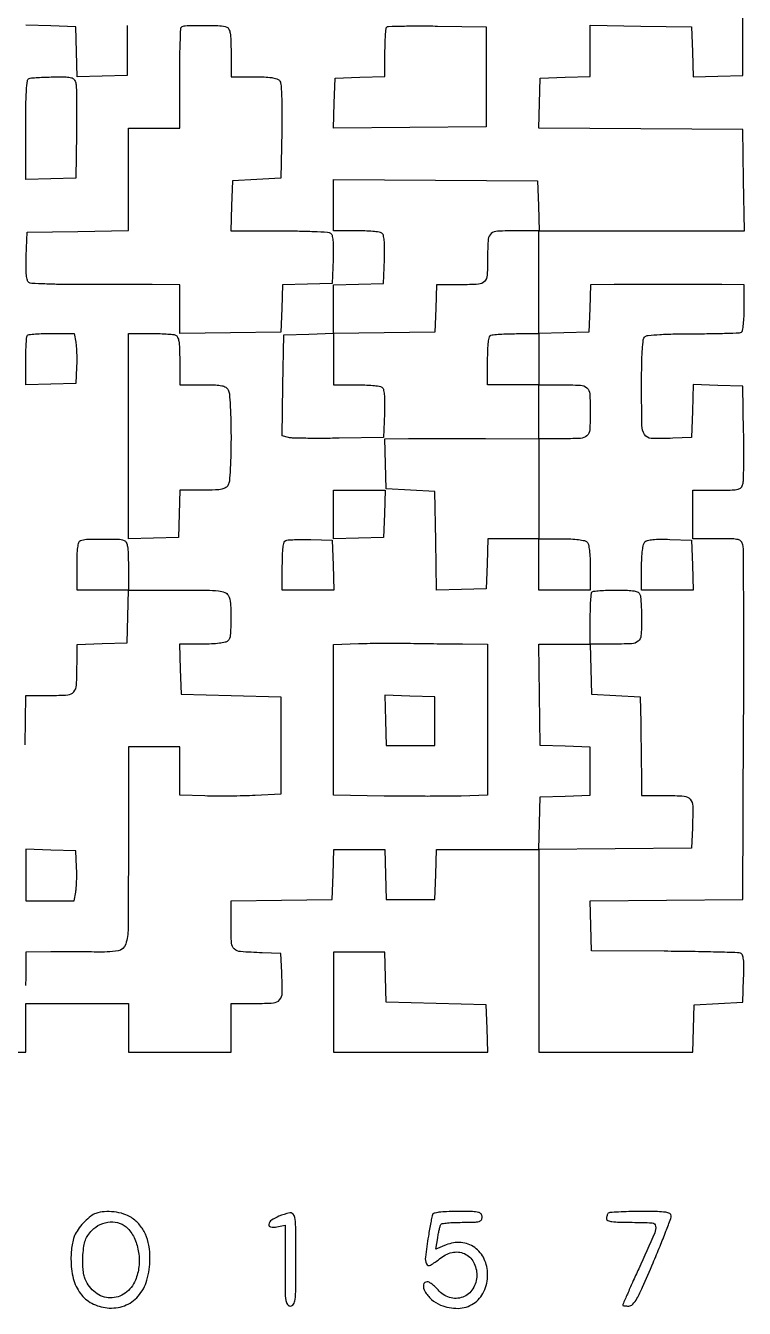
# Model space of a CAD drawing. Extents: x 156 to 936, y 95 to 969.
# Drawn here: x 670 to 936, y 95.2 to 569.9 of the extents above; entities that cross this region are included whole.
import ezdxf

# ---------------------------------------------------------------- set-up
doc = ezdxf.new("R2010")
doc.units = 0

msp = doc.modelspace()

# ---------------------------------------------------------------- linework, layer by layer
for points in [[(641, 190), (670, 190), (670, 199), (670, 208), (689, 208), (708, 208), (708, 199), (708, 190), (727, 190), (746, 190), (746, 199), (746, 208), (754.980948, 208, 0.01682), (761.732324, 208.227183, 0.202101), (764.009281, 209.372662, 0.176722), (764.941866, 211.88044, 0.012322), (764.800912, 219.520917), (764.5, 226.5), (757.5, 226.754332, -0.009063), (749.526075, 227.188877, -0.165247), (747.215181, 228.166181, -0.199221), (746.189786, 230.289619, -0.014145), (746, 236.996987), (746, 245.955869), (764.75, 246.227935), (783.5, 246.5), (783.787526, 255.75), (784.075052, 265), (793.5, 265), (802.924948, 265), (803.212474, 255.75), (803.5, 246.5), (812.5, 246.5), (821.5, 246.5), (821.787526, 255.75), (822.075052, 265), (841.037526, 265), (860, 265), (860, 227.5), (860, 190), (888.461067, 190), (916.922134, 190), (917.211067, 198.75), (917.5, 207.5), (926.5, 208), (935.5, 208.5), (935.789171, 217.266353, 0.006923), (935.874706, 221.737252, 0.031587), (935.724384, 224.331896, 0.05872), (935.34855, 225.878878, 0.215432), (934.656668, 226.578255, 0.084391), (933.538411, 226.802637, 0.000928), (925.760283, 227.018802, 0.00287), (916.767815, 227.200363, 0.001862), (906.367496, 227.311901), (879.5, 227.5), (879.212681, 236.734363), (878.925362, 245.968727), (907.212681, 246.234363), (935.5, 246.5), (935.773353, 311, 0.0008), (935.838997, 335.887072, 0.001267), (935.807077, 357.214063, 0.00027), (935.721383, 375.962205, 0.057926), (935.504301, 377.75, 0.122696), (934.850316, 379.003959, 0.154689), (933.732751, 379.672269, 0.053344), (931.549255, 379.947567, 0.004708), (925.980948, 380), (917, 380), (917, 389), (917, 398), (925.980948, 398, 0.004723), (931.546285, 398.052569, 0.05326), (933.733241, 398.32806, 0.153853), (934.855448, 398.996239, 0.122337), (935.516124, 400.25, 0.054093), (935.724896, 401.805286, 0.002845), (935.823778, 406.832812, 0.00446), (935.854068, 412.824029, 0.003227), (935.785177, 419.5), (935.5, 436.5), (926.286659, 436.787041), (917.073318, 437.074081), (916.786659, 427.287041), (916.5, 417.5), (909.520917, 417.199088, -0.019248), (901.574999, 417.162555, -0.251265), (899.107765, 418.595688, -0.134357), (898.125551, 421.946822, -0.0045), (898, 435.896607, -0.003491), (898.061028, 444.636127, -0.013465), (898.282931, 450.059437, -0.015294), (898.636876, 453.644563, -0.18949), (899.285523, 454.822, -0.152615), (900.427684, 455.291266, -0.006939), (904.696615, 455.603715, -0.009969), (910.220215, 455.820614, -0.004828), (917.291124, 455.888889, 0.003431), (923.771027, 455.933358, 0.005239), (929.391783, 456.06942, 0.002047), (934.200439, 456.255964, 0.128375), (935.005601, 456.503461, 0.218923), (935.399149, 457.096126, 0.01144), (935.707895, 459.417042, 0.016347), (935.927867, 462.280057, 0.010998), (936, 465.559017), (936, 474), (927.75, 474.065134, 0.000915), (916.80417, 474.13153, 0.000876), (905.700205, 474.159117, 0.000915), (895.577626, 474.148001, 0.001977), (887.788933, 474.094396), (879.077866, 474), (878.788933, 465.25), (878.5, 456.5), (869.25, 456.212474), (860, 455.924948), (860, 474.962474), (860, 494), (898.022065, 494), (936.044131, 494), (935.772065, 512.75), (935.5, 531.5), (897.712634, 531.762062), (859.925268, 532.024123), (860.212634, 541.262062), (860.5, 550.5), (869.75, 550.787526), (879, 551.075052), (879, 560.559591), (879, 570.044131), (897.75, 569.772065), (916.5, 569.5), (916.788016, 560.212977), (917.076031, 550.925954), (926.288016, 551.212977), (935.5, 551.5), (935.5, 589)], [(669.772559, 303.75), (670.045117, 322), (678.905927, 322, 0.016806), (685.556298, 322.223601, 0.20087), (687.807845, 323.349476, 0.167752), (688.798523, 325.842548, 0.010985), (688.986345, 333.712474), (689, 340.924948), (698.25, 341.212474), (707.5, 341.5), (707.786212, 351.25), (708.072424, 361), (698.536212, 361), (689, 361), (689, 369.916667, -0.008266), (689.067874, 374.021966, -0.024717), (689.299188, 376.819848, -0.032039), (689.668333, 378.679382, -0.236055), (690.25, 379.337719, -0.087965), (692.448695, 379.801874, -0.007288), (698.311475, 379.907393, -0.007415), (704.167873, 379.84057, -0.085248), (706.418213, 379.393011, -0.192406), (707.217093, 378.653872, -0.06988), (707.688469, 377.154102, -0.034532), (707.937024, 374.571713, -0.00673), (708, 369.893011), (708, 361), (725.964816, 361, -0.002149), (736.947782, 360.952795, -0.023219), (741.379822, 360.708677, -0.06489), (743.719126, 360.15835, -0.181647), (744.964816, 359.065741, -0.107088), (745.817478, 356.078409, -0.018612), (745.979465, 350.178425, -0.015314), (745.740238, 344.259859, -0.180517), (744.8, 342.2, -0.145015), (743.858679, 341.688958, -0.021051), (741.684979, 341.321964, -0.020283), (738.809501, 341.078116, -0.01101), (735.262474, 341), (726.924948, 341), (727.212474, 331.75), (727.5, 322.5), (746, 322), (764.5, 321.5), (764.5, 303.5), (764.5, 285.5), (755, 285, -0.006705), (750.692462, 284.831176, -0.004022), (745.573437, 284.74047, -0.004027), (740.478127, 284.732216, -0.007), (736.25, 284.81862), (727, 285.13724), (727, 294.06862), (727, 303), (717.5, 303), (708, 303), (708, 265.567388, -0.001469), (707.912478, 235.769023, -0.072947), (707.025599, 229.960293, -0.289614), (704.167314, 227.504274, -0.042643), (696.195978, 227.018933, 0.003225), (692.587484, 227.083798, 0.001634), (688.043506, 227.121315, 0.001623), (683.352355, 227.129492, 0.002421), (679.25, 227.103467), (670, 227), (670, 218.622445, -0.009512), (669.925259, 214.694117, -0.026507)]]:
    msp.add_lwpolyline(points, format="xyb")
msp.add_lwpolyline([(707.5, 570), (707.5, 551.5), (698.288016, 551.212977), (689.076031, 550.925954), (688.788016, 560.212977), (688.5, 569.5), (679.25, 569.787526), (670, 570.075052)])
for points in [[(744.418213, 569.393011, -0.192406), (745.217093, 568.653872, -0.06988), (745.688469, 567.154102, -0.034532), (745.937024, 564.571713, -0.00673), (746, 559.893011), (746, 551), (754.377555, 551, -0.009512), (758.305883, 550.925259, -0.026507), (761.051729, 550.674557, -0.036628), (762.932581, 550.259343, -0.14796), (763.901678, 549.618471, -0.151969), (764.43581, 548.323087, -0.010742), (764.704806, 544.372241, -0.01151), (764.83508, 538.824314, -0.00406), (764.774123, 530.868471), (764.5, 513.5), (755.5, 513), (746.5, 512.5), (746.212474, 503.25), (745.924948, 494), (763.712474, 493.984687, -0.004289), (770.622383, 493.919459, -0.006424), (776.654247, 493.733216, -0.002982), (781.766219, 493.479051, -0.12812), (782.791346, 493.150117, -0.190691), (783.391596, 492.324421, -0.03736), (783.721257, 490.481964, -0.025891), (783.863419, 487.674656, -0.007874), (783.791346, 483.41543), (783.5, 474.5), (774.288393, 474.212982), (765.076786, 473.925964), (764.788393, 465.212982), (764.5, 456.5), (745.75, 456.227935), (727, 455.955869), (727, 464.977935), (727, 474), (716.75, 474.063813, 0.000963), (711.648463, 474.085752, 0.000364), (704.517187, 474.097503, 0.00036), (696.759733, 474.099052, 0.000439), (689.5, 474.088891, -0.004456), (682.892006, 474.132719, -0.006642), (677.114417, 474.299323, -0.003187), (672.226539, 474.536509, -0.126944), (671.208654, 474.859648, -0.191938), (670.608118, 475.68054, -0.037484), (670.278501, 477.51903, -0.025932), (670.136419, 480.323662, -0.007858), (670.208654, 484.58457), (670.5, 493.5), (689.25, 493.772065), (708, 494.044131), (708, 513.022065), (708, 532), (717.5, 532), (727, 532), (727, 550.333333, -0.0034), (727.048122, 557.408987, -0.005368), (727.195833, 563.477083, -0.001621), (727.396742, 568.718151, -0.188134), (727.666667, 569.333333, -0.192867), (728.981803, 569.896108, -0.004931), (735.550861, 569.984299, -0.008182), (741.871554, 569.903379, -0.084511)], [(840.5, 551), (840.5, 532.5), (812.212267, 532.234363), (783.924535, 531.968725), (784.212267, 541.234363), (784.5, 550.5), (793.75, 550.787526), (803, 551.075052), (803, 559.870859, -0.007299), (803.049931, 563.291191, -0.010818), (803.202246, 566.285144, -0.006232), (803.414183, 568.774588, -0.173718), (803.688496, 569.355163, -0.19128), (804.321579, 569.628369, -0.001798), (809.480314, 569.761564, -0.0057), (815.465536, 569.826322, -0.003617), (822.438496, 569.77183), (840.5, 569.5)], [(688.516463, 548.75, -0.053901), (688.724981, 547.202744, -0.002978), (688.824256, 542.314063, -0.004581), (688.854498, 536.484344, -0.003332), (688.785515, 530), (688.5, 513.5), (679.25, 513.212474), (670, 512.924948), (670, 531.379141, -0.003217), (670.058216, 540.427524, -0.013243), (670.273767, 545.902085, -0.013511), (670.608886, 549.500603, -0.273367), (671.25, 550.337719, -0.074014), (672.092527, 550.540125, -0.005787), (674.403778, 550.717133, -0.007788), (677.178766, 550.854012, -0.005875), (680.230948, 550.921053, -0.005933), (684.952912, 550.913243, -0.060762), (686.886106, 550.650874, -0.160651), (687.901265, 549.993223, -0.10936)], [(859.787526, 503.25), (860.075052, 494), (852.119313, 494, 0.010646), (844.687438, 493.841747, 0.161183), (842.306484, 492.939568, 0.206061), (841.224628, 490.874375, 0.019031), (841, 484.974799, -0.011616), (840.828179, 477.579887, -0.175745), (839.856847, 475.246107, -0.194734), (837.654189, 474.198876, -0.014789), (830.931944, 474), (822.077866, 474), (821.788933, 465.25), (821.5, 456.5), (802.75, 456.227935), (784, 455.955869), (784, 446.477935), (784, 437), (792.25, 436.984687, -0.009158), (795.503986, 436.919039, -0.01219), (798.455895, 436.733216, -0.009524), (800.89348, 436.473134, -0.110447), (801.791346, 436.150117, -0.190691), (802.391596, 435.324421, -0.03736), (802.721257, 433.481964, -0.025891), (802.863419, 430.674656, -0.007874), (802.791346, 426.41543), (802.5, 417.5), (786, 417.214485, -0.003365), (779.514086, 417.145908, -0.004617), (773.679482, 417.177364, -0.00302), (768.787725, 417.278471, -0.0538), (767.228025, 417.489052), (764.95605, 418.049135), (765.228025, 436.774567), (765.5, 455.5), (774.75, 455.787526), (784, 456.075052), (784, 465), (784, 473.924948), (793.25, 474.212474), (802.5, 474.5), (802.791346, 483.41543, 0.007874), (802.863419, 487.674656, 0.025891), (802.721257, 490.481964, 0.03736), (802.391596, 492.324421, 0.190691), (801.791346, 493.150117, 0.110447), (800.89348, 493.473134, 0.009524), (798.455895, 493.733216, 0.01219), (795.503986, 493.919039, 0.009158), (792.25, 493.984687), (784, 494), (784, 503.512025), (784, 513.02405), (821.75, 512.762025), (859.5, 512.5)], [(688.515505, 452.75, -0.028289), (688.728227, 451.094853, -0.009836), (688.852282, 448.692187, -0.009734), (688.885353, 446.035476, -0.011185), (688.810818, 443.5), (688.5, 437.5), (679.25, 437.212474), (670, 436.924948), (670, 445.795808, -0.007009), (670.048332, 449.243385, -0.010438), (670.195833, 452.256685, -0.00583), (670.400781, 454.767459, -0.174822), (670.666667, 455.333333, -0.172953), (671.226294, 455.598767, -0.006513), (673.572106, 455.804167, -0.011079), (676.397224, 455.951641, -0.007499), (679.621354, 456), (687.909374, 456)], [(725.418213, 455.393011, -0.192406), (726.217093, 454.653872, -0.06988), (726.688469, 453.154102, -0.034532), (726.937024, 450.571713, -0.00673), (727, 445.893011), (727, 437), (735.464816, 437, -0.006724), (740.241493, 436.935765, -0.043519), (742.632503, 436.6623, -0.095437), (744.034129, 436.084258, -0.125133), (744.964816, 435.065741, -0.102288), (745.384829, 433.645458, -0.0062), (745.702509, 429.195171, -0.008851), (745.926651, 423.752858, -0.005865), (746, 417.5, -0.005865), (745.926651, 411.247142, -0.008851), (745.702509, 405.804829, -0.0062), (745.384829, 401.354542, -0.102288), (744.964816, 399.934259, -0.124834), (744.035692, 398.916249, -0.095531), (742.637752, 398.338105, -0.043669), (740.255243, 398.064391, -0.006776), (735.503749, 398), (727.077866, 398), (726.788933, 389.25), (726.5, 380.5), (717.25, 380.212474), (708, 379.924948), (708, 417.962474), (708, 456), (715.918213, 456, -0.00705), (719.066073, 455.955615, -0.008902), (721.9751, 455.821697, -0.007317), (724.400281, 455.631074, -0.06844)], [(860, 446.5), (860, 437), (867.918213, 437, -0.011337), (875.393226, 436.830484, -0.173918), (877.742703, 435.865438, -0.196524), (878.798229, 433.6723, -0.015117), (879, 427, -0.015117), (878.798229, 420.3277, -0.196524), (877.742703, 418.134562, -0.173918), (875.393226, 417.169516, -0.011337), (867.918213, 417), (860, 417), (860, 398.5), (860, 380), (868.3, 380, -0.011084), (871.828493, 379.92177, -0.020332), (874.693122, 379.677711, -0.021091), (876.860329, 379.310542, -0.144849), (877.8, 378.8, -0.144849), (878.310542, 377.860329, -0.021091), (878.677711, 375.693122, -0.020332), (878.92177, 372.828493, -0.011084), (879, 369.3), (879, 361), (869.5, 361), (860, 361), (860, 370.5), (860, 380), (850.537526, 380), (841.075052, 380), (840.787526, 370.75), (840.5, 361.5), (831.272703, 361.212775), (822.045405, 360.925549), (821.772703, 379.212775), (821.5, 397.5), (812.5, 398), (803.5, 398.5), (803.212474, 407.75), (802.924948, 417), (811.712474, 417.106959, -0.002565), (816.375683, 417.139792, -0.000704), (823.720227, 417.143479, -0.000712), (832.044128, 417.124082, -0.000743), (840.25, 417.081086), (860, 416.948255), (860, 426.974127), (860, 437), (850.5, 437), (841, 437), (841, 445.916667, -0.008266), (841.067874, 450.021966, -0.024717), (841.299188, 452.819848, -0.032039), (841.668333, 454.679382, -0.236055), (842.25, 455.337719, -0.075375), (843.103532, 455.540327, -0.005317), (845.55625, 455.717133, -0.007419), (848.498917, 455.854035, -0.005521), (851.75, 455.921053), (860, 456)], [(916.787526, 370.25), (917.075052, 361), (907.537526, 361), (898, 361), (898, 369.3, -0.010869), (898.078193, 372.896692, -0.021373), (898.324495, 375.746533, -0.023516), (898.70151, 377.866807, -0.141534), (899.236619, 378.836619, -0.141627), (900.215618, 379.376564, -0.030081), (902.156875, 379.694801, -0.024175), (904.863904, 379.841129, -0.010354), (908.486619, 379.786619), (916.5, 379.5)], [(783.787526, 370.25), (784.075052, 361), (774.537526, 361), (765, 361), (765, 369.916667, -0.008303), (765.068099, 374.017187, -0.024614), (765.299725, 376.820826, -0.031738), (765.669018, 378.689569, -0.232986), (766.25, 379.356866, -0.08407), (767.100026, 379.554893, -0.00628), (769.482813, 379.670739, -0.008556), (772.344709, 379.724863, -0.006392), (775.5, 379.690199), (783.5, 379.5)], [(897.393011, 359.418213, -0.068141), (897.630995, 358.403342, -0.007433), (897.821697, 356.006528, -0.00899), (897.955608, 353.132076, -0.007144), (898, 350.025201, -0.019031), (897.775372, 344.125625, -0.206061), (896.693516, 342.060432, -0.161183), (894.312562, 341.158253, -0.010646), (886.880687, 341), (878.924948, 341), (879.212474, 331.75), (879.5, 322.5), (888.5, 322), (897.5, 321.5), (897.670976, 312, -0.000662), (897.742218, 307.72731, -0.000413), (897.814941, 302.720312, -0.000414), (897.878466, 297.784501, -0.000753), (897.920976, 293.75), (898, 285), (906.980948, 285, -0.017192), (913.752097, 284.767116, -0.20709), (916.017836, 283.595696, -0.171789), (916.939951, 281.02952, -0.011142), (916.798618, 272.988223), (916.5, 265.5), (888.213599, 265.234365), (859.927199, 264.96873), (860.213599, 274.734365), (860.5, 284.5), (869.75, 284.787526), (879, 285.075052), (879, 294), (879, 302.924948), (869.75, 303.212474), (860.5, 303.5), (860.227935, 322.25), (859.955869, 341), (869.477935, 341), (879, 341), (879, 350.333333, -0.006664), (879.048313, 353.958217, -0.009979), (879.195833, 357.120833, -0.00536), (879.400449, 359.76298, -0.176136), (879.666667, 360.333333, -0.17274), (880.225589, 360.598717, -0.006592), (882.553989, 360.804167, -0.011152), (885.359193, 360.951638, -0.007555), (888.559678, 361, -0.007572), (892.844582, 360.935105, -0.036743), (895.261382, 360.683483, -0.072956), (896.678861, 360.209264, -0.186076)], [(831.75, 341.063793), (841, 341), (841, 313.036212), (841, 285.072424), (831.25, 284.786212, -0.005573), (826.247186, 284.695144, -0.001813), (818.85625, 284.669796, -0.001807), (810.643566, 284.70109, -0.002035), (802.75, 284.791817), (784, 285.083634), (784, 313.004291), (784, 340.924948), (793.25, 341.212474, -0.004156), (797.51219, 341.309506, -0.002297), (802.720312, 341.360841, -0.002289), (807.999661, 341.364454, -0.003681), (812.5, 341.313793, 0.000868), (817.000323, 341.237811, 0.00054), (822.279688, 341.163546, 0.000542), (827.487862, 341.101549, 0.000981)], [(670, 255.537526), (670, 246), (678.954687, 246), (687.909374, 246), (688.515505, 249.25, 0.028289), (688.728227, 250.905147, 0.009836), (688.852282, 253.307812, 0.009734), (688.885353, 255.964524, 0.011185), (688.810818, 258.5), (688.5, 264.5), (679.25, 264.787526), (670, 265.075052)], [(696, 130.293772, 0.076307), (694.072419, 129.233751, 0.032841), (691.862278, 127.292323, 0.032223), (689.79649, 124.936759, 0.044023), (688.279986, 122.557937, 0.055807), (687.666234, 120.966356, 0.022771), (687.179783, 118.69545, 0.021365), (686.857592, 116.084178, 0.020013), (686.75, 113.397192, 0.06043), (687.62261, 106.203569, 0.099416), (690.221981, 100.676542, 0.11294), (694.467728, 97.041343, 0.095699), (700.135764, 95.335487, 0.113244), (706.51149, 96.130194, 0.126256), (711.61371, 99.626187, 0.10967), (714.884802, 105.607784, 0.070672), (715.998446, 113.46189, 0.041319), (715.580196, 118.498758, 0.064793), (714.319172, 122.651013, 0.07213), (712.166988, 126.021616, 0.067495), (709.102117, 128.730067, 0.071738), (706.275861, 130.080428, 0.045959), (702.712854, 130.842235, 0.045947), (699.069193, 130.940475, 0.071519)], [(763.75, 129.267125, 0.048904), (760.98095, 127.800591, 0.201885), (759.952498, 126.256542, 0.427011), (760.640291, 125.288972, 0.08598), (763, 125.35), (766, 125.95), (766, 110.975, 0.002226), (766.042092, 101.522498, 0.030976), (766.283389, 98.121875, 0.119775), (766.882503, 96.582632, 0.245034), (768, 96, 0.267644), (769.131287, 96.652291, 0.103099), (769.721429, 98.4375, 0.026629), (769.959338, 102.362042, 0.001825), (770, 113.5, 0.002775), (769.927747, 126.518326, 0.09183), (769.325901, 129.577615, 0.361326), (767.716261, 130.456849, 0.048993)], [(820.540405, 129.75, 0.027895), (820.333104, 128.943602, 0.00262), (819.945309, 126.933751, 0.003354), (819.511239, 124.530024, 0.002632), (819.07179, 121.918087, 0.00889), (817.947579, 114.145515, 0.146053), (818.372139, 111.58304, 0.435777), (819.830709, 111.140431, 0.043077), (823.182369, 113.5, -0.117579), (827.830074, 115.834177, -0.163818), (832.429119, 115.403322, -0.167238), (835.765995, 112.29737, -0.12307), (837, 107.359863, -0.141572), (835.568386, 102.405075, -0.164126), (831.775551, 99.319759, -0.165562), (826.915644, 99.17686, -0.14412), (822.653454, 102, 0.027955), (821.572119, 103.148234, 0.031639), (820.411054, 104.11875, 0.033337), (819.33371, 104.803733, 0.125575), (818.56456, 105, 0.373678), (817.268623, 103.874286, 0.168993), (817.737631, 101.493035, 0.081896), (820.240229, 98.477559, 0.079887), (823.598574, 96.394367, 0.104575), (830.070033, 95.167312, 0.139715), (835.75579, 96.917656, 0.141627), (839.612738, 101.376538, 0.108609), (840.996262, 107.70034, 0.108815), (839.729728, 113.424283, 0.130519), (836.210984, 117.65218, 0.134826), (831.155935, 119.49215, 0.119774), (825.616626, 118.613176), (821.829403, 117.030774), (822.530055, 121.265387, -0.006764), (822.830798, 122.941868, -0.008658), (823.155216, 124.476395, -0.006948), (823.465836, 125.748145, -0.070298), (823.67437, 126.25, -0.230519), (824.126012, 126.548159, -0.008883), (826.173496, 126.779687, -0.014293), (828.675334, 126.945682, -0.009417), (831.559017, 127, 0.005982), (835.988146, 127.052988, 0.059733), (837.819877, 127.317195, 0.180779), (838.671938, 127.925839, 0.149302), (839, 129, 0.173184), (838.612645, 130.084792, 0.168295), (837.621077, 130.694638, 0.050061), (835.456692, 130.950997, 0.004464), (829.968615, 131, 0.007918), (825.77683, 130.933619, 0.025041), (822.979036, 130.704414, 0.033463), (821.151921, 130.336485, 0.254752)], [(885.666667, 130.333333, 0.077955), (885.410903, 129.982401, 0.038133), (885.195833, 129.470833, 0.036641), (885.049145, 128.892744, 0.043841), (885, 128.333333, 0.315731), (885.460024, 127.677449, 0.052304), (887.043885, 127.284841, 0.028417), (889.80153, 127.059175, 0.006208), (894.567388, 127, -0.013187), (901.88085, 126.807088, -0.359662), (903.204279, 125.590756, -0.139003), (902.860567, 123.137664, -0.002101), (896.93227, 109.849887, 0.000936), (894.658009, 104.784052, 0.001511), (892.742604, 100.461047, 0.000224), (891.05613, 96.618801, 0.103659), (891, 96.350965, 0.347898), (891.108583, 96.213797, 0.020922), (891.660938, 96.10771, 0.02407), (892.387421, 96.034977, 0.014659), (893.25, 96.015707, 0.208612), (894.739623, 96.677905, 0.056924), (896.285218, 98.809156, 0.024901), (898.37131, 102.978422, 0.003362), (902.25, 111.966056, 0.003254), (904.8365, 118.184348, 0.00481), (907.017187, 123.675107, 0.002284), (908.802618, 128.36348, 0.090066), (909, 129.450349, 0.292172), (908.483709, 130.258465, 0.074604), (906.921631, 130.715817, 0.029753), (903.897794, 130.947298, 0.004229), (897.666667, 131, 0.005493), (893.274984, 130.951754, 0.008382), (889.466667, 130.804167, 0.003852), (886.252628, 130.600759, 0.180547)], [(707.759074, 124.75, -0.085002), (710.368258, 120.794845, -0.0666), (711.793891, 115.84745, -0.06477), (711.890153, 110.557266, -0.071274), (710.605633, 105.598574, -0.136548), (706.802171, 100.770011, -0.164414), (701.321063, 99.036776, -0.161085), (695.82786, 100.974165, -0.130637), (692.015001, 105.963785, -0.05281), (691.536009, 107.585614, -0.022749), (691.229554, 109.822322, -0.021215), (691.106362, 112.373544, -0.019511), (691.193525, 114.998696, -0.017974), (691.54529, 118.238524, -0.052046), (692.09845, 120.42224, -0.063892), (693.015679, 122.185354, -0.039187), (694.500975, 124.001017, -0.094023), (697.603499, 126.212748, -0.094124), (701.299328, 127.133366, -0.099561), (704.903375, 126.617994, -0.119955)]]:
    msp.add_lwpolyline(points, format="xyb", close=True)
for points in [[(802.788933, 389.25), (802.5, 380.5), (793.25, 380.212474), (784, 379.924948), (784, 388.962474), (784, 398), (793.538933, 398), (803.077866, 398)], [(803.211971, 312.788029), (803.5, 303.5), (812.5, 303.5), (821.5, 303.5), (821.5, 312.5), (821.5, 321.5), (812.211971, 321.788029), (802.923942, 322.076058)], [(784, 208.5), (784, 190), (812.538933, 190), (841.077866, 190), (840.788933, 198.75), (840.5, 207.5), (822, 208), (803.5, 208.5), (803.212474, 217.75), (802.924948, 227), (793.462474, 227), (784, 227)]]:
    msp.add_lwpolyline(points, close=True)

doc.saveas('drawing.dxf')
